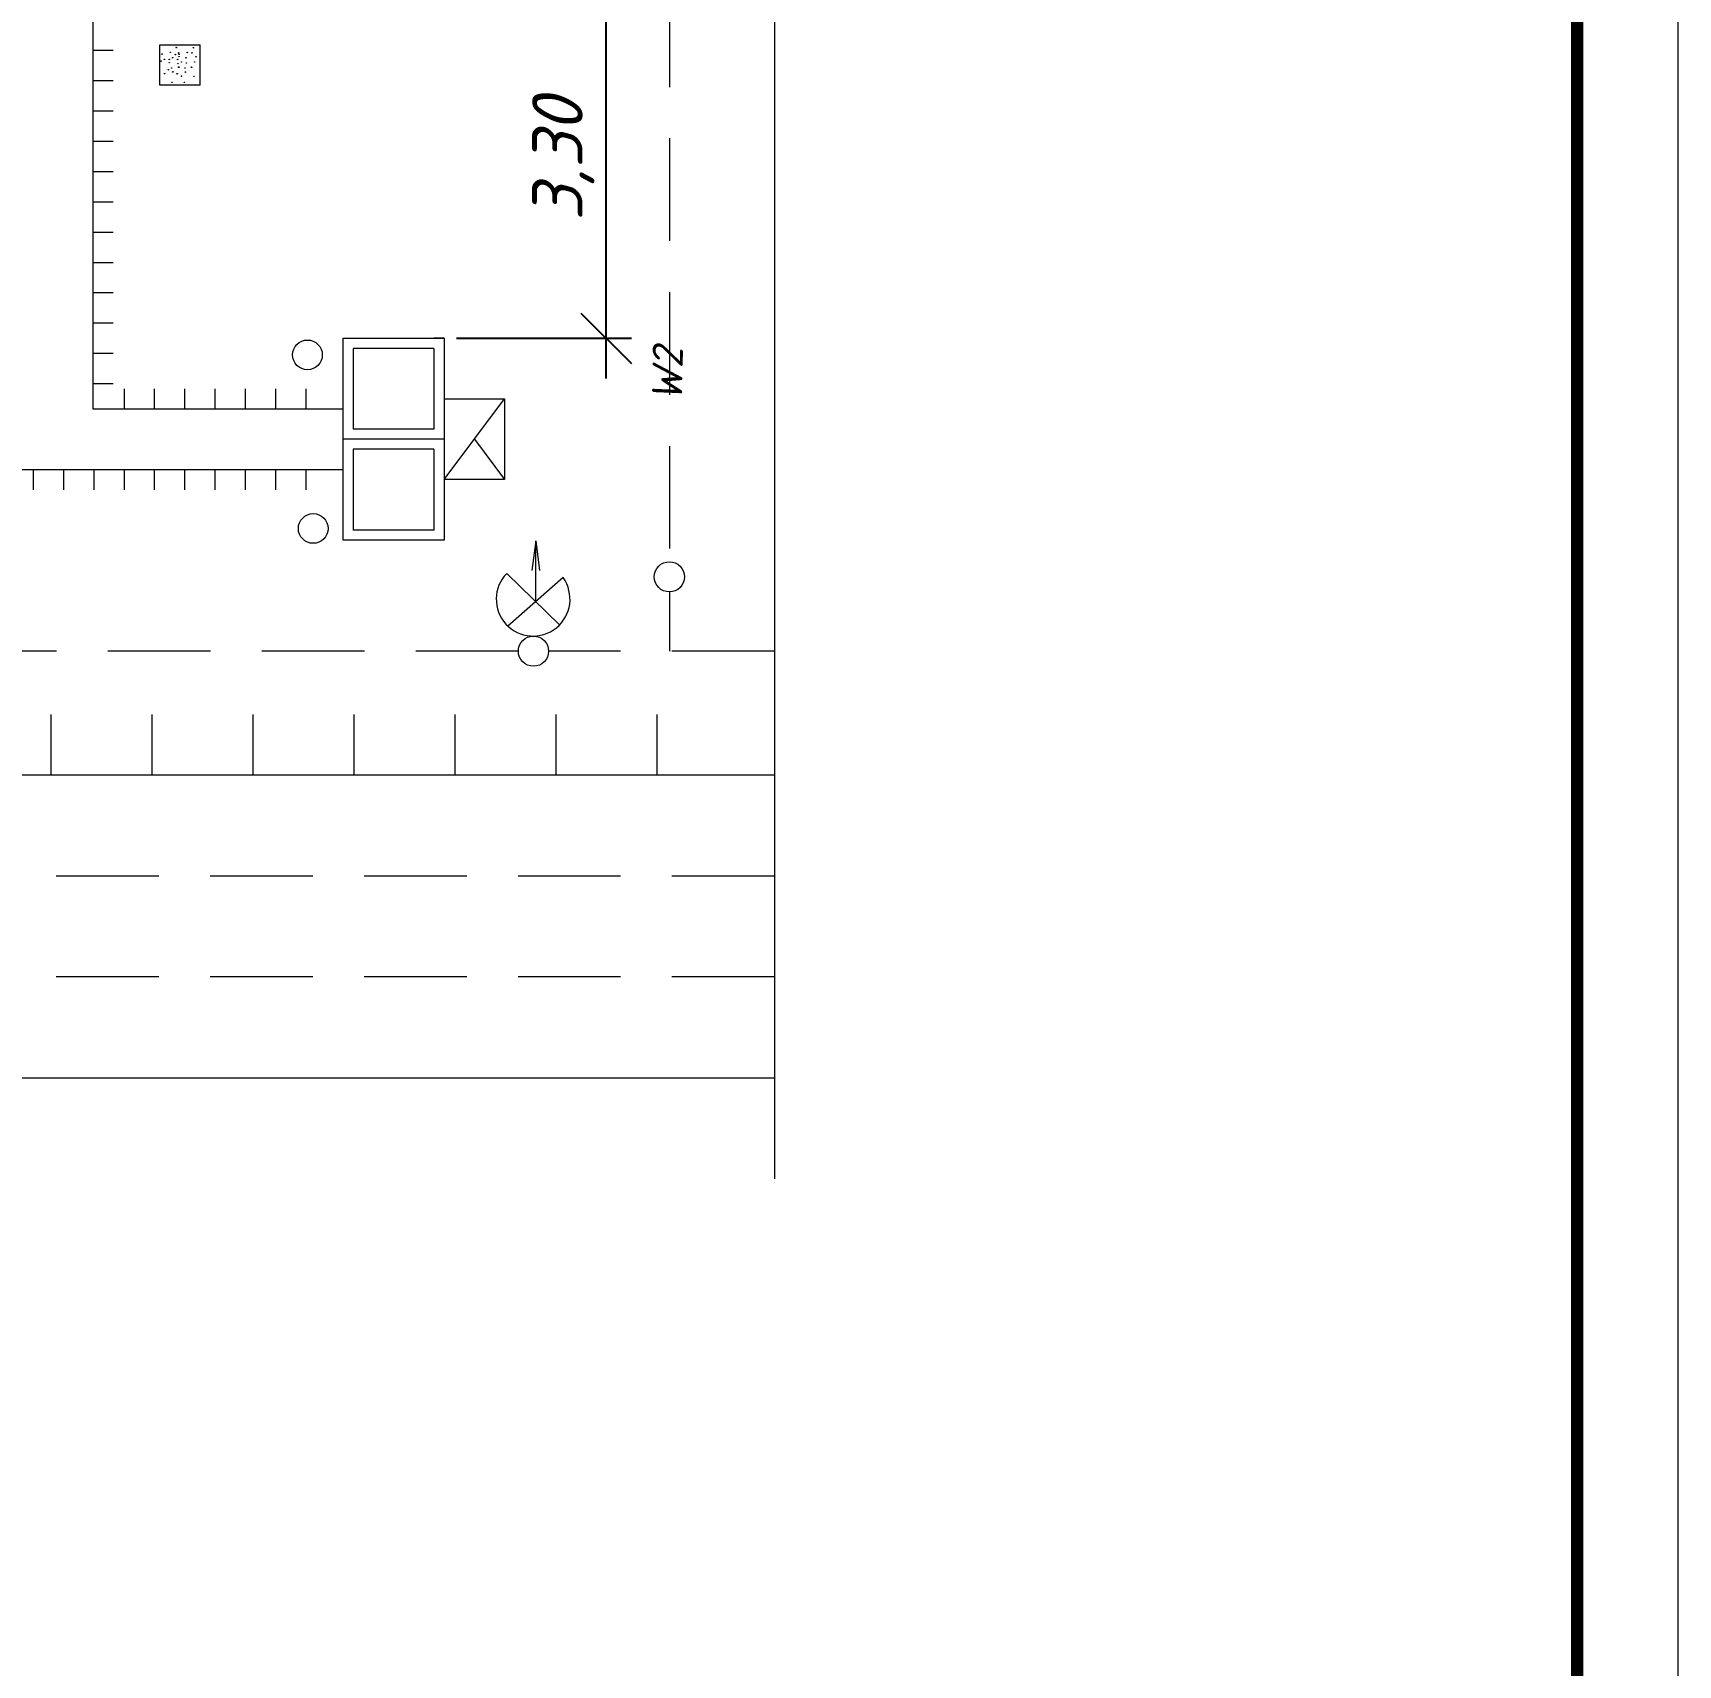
# Model space of a CAD drawing. Header units: millimetres. Extents: x 27137 to 30937, y -4667 to -569.
# Drawn here: x 29086.9 to 29168.4, y -4135.6 to -4054.7 of the extents above; entities that cross this region are included whole.
import ezdxf

# ---------------------------------------------------------------- set-up
doc = ezdxf.new("R2010")
doc.units = ezdxf.units.MM
doc.header["$LTSCALE"] = 0.4
doc.linetypes.add('штриховаяX2', pattern=[38.1, 25.4, -12.7])
doc.styles.add('Isocpeur', font='isocpeui.ttf', dxfattribs={"height": 2.5})
doc.styles.get("Standard").update_dxf_attribs({"font": 'isocpeui.ttf', "height": 2.5})
doc.dimstyles.new('06', dxfattribs={"dimtxt": 2.5, "dimasz": 2.5, "dimexe": 1.25, "dimexo": 0.625, "dimtad": 1, "dimdec": 0, "dimlfac": 200, "dimtxsty": 'Standard', "dimblk": 'OBLIQUE', "dimcen": 2.5, "dimdle": 2, "dimadec": 0, "dimazin": 0, "dimtfac": 1, "dimtdec": 0, "dimtmove": 0, "dimatfit": 3, "dimldrblk": 'OBLIQUE', "dimfxl": 1, "dimarcsym": 0})

# ---------------------------------------------------------------- blocks, each defined once
blk = doc.blocks.new('_Oblique')
at = {"color": 0, "linetype": 'ByBlock', "lineweight": -2}
blk.add_line((-0.5, -0.5), (0.5, 0.5), dxfattribs=at)
blk = doc.blocks.new('*D261')
at = {"color": 0, "lineweight": -2, "transparency": 16777216}
for p, q in [((29115.31, -4071.869), (29115.31, -4050.153)), ((29107.906, -4052.153), (29116.56, -4052.153)), ((29107.906, -4069.869), (29116.56, -4069.869))]:
    blk.add_line(p, q, dxfattribs=at)
at = {"layer": 'Defpoints', "color": 0, "transparency": 16777216}
for p in [(29107.281, -4052.153), (29115.31, -4052.153), (29107.281, -4069.869)]:
    blk.add_point(p, dxfattribs=at)
at = {"color": 0, "lineweight": -2, "transparency": 16777216, "xscale": 2.5, "yscale": 2.5, "zscale": 2.5}
for p, rotation in [((29115.31, -4052.153), 90), ((29115.31, -4069.869), 270)]:
    blk.add_blockref('_Oblique', p, dxfattribs=dict(at, rotation=rotation))
at = {"color": 0, "transparency": 16777216, "insert": (29113.185, -4061.011), "char_height": 2.5, "attachment_point": 5, "rotation": 90, "style": 'Isocpeur'}
blk.add_mtext('3,30', dxfattribs=at)

msp = doc.modelspace()

# ---------------------------------------------------------------- linework, layer by layer
at = {"lineweight": 15}
for p, q in [((29123.6444, -4026.775), (29123.6429, -4106.4985)), ((29089.8982, -4038.6529), (29089.8982, -4073.3693)), ((29093.2015, -4057.3425), (29093.2015, -4055.3425)), ((29093.2015, -4055.3425), (29095.2015, -4055.3425)), ((29090.8982, -4055.6274), (29089.8982, -4055.6274)), ((29090.8982, -4055.6274), (29089.8982, -4055.6274)), ((29090.8982, -4055.6274), (29089.8982, -4055.6274)), ((29090.8982, -4055.6274), (29089.8982, -4055.6274)), ((29090.8982, -4055.6274), (29089.8982, -4055.6274)), ((29090.8982, -4055.6274), (29089.8982, -4055.6274)), ((29090.8982, -4055.6274), (29089.8982, -4055.6274)), ((29090.8982, -4055.6274), (29089.8982, -4055.6274)), ((29090.8982, -4055.6274), (29089.8982, -4055.6274)), ((29090.8982, -4055.6274), (29089.8982, -4055.6274)), ((29090.8982, -4055.6274), (29089.8982, -4055.6274)), ((29090.8982, -4055.6274), (29089.8982, -4055.6274)), ((29090.8982, -4055.6274), (29089.8982, -4055.6274)), ((29090.8982, -4057.1274), (29089.8982, -4057.1274)), ((29090.8982, -4057.1274), (29089.8982, -4057.1274)), ((29090.8982, -4057.1274), (29089.8982, -4057.1274)), ((29090.8982, -4057.1274), (29089.8982, -4057.1274)), ((29090.8982, -4057.1274), (29089.8982, -4057.1274)), ((29090.8982, -4057.1274), (29089.8982, -4057.1274)), ((29090.8982, -4057.1274), (29089.8982, -4057.1274)), ((29090.8982, -4057.1274), (29089.8982, -4057.1274)), ((29090.8982, -4057.1274), (29089.8982, -4057.1274)), ((29090.8982, -4057.1274), (29089.8982, -4057.1274)), ((29090.8982, -4057.1274), (29089.8982, -4057.1274)), ((29090.8982, -4057.1274), (29089.8982, -4057.1274)), ((29090.8982, -4057.1274), (29089.8982, -4057.1274)), ((29090.8982, -4057.1274), (29089.8982, -4057.1274)), ((29090.8982, -4057.1274), (29089.8982, -4057.1274)), ((29090.8982, -4057.1274), (29089.8982, -4057.1274)), ((29090.8982, -4057.1274), (29089.8982, -4057.1274)), ((29095.2015, -4057.3425), (29093.2015, -4057.3425)), ((29090.8982, -4058.6274), (29089.8982, -4058.6274)), ((29090.8982, -4058.6274), (29089.8982, -4058.6274)), ((29090.8982, -4058.6274), (29089.8982, -4058.6274)), ((29090.8982, -4058.6274), (29089.8982, -4058.6274)), ((29090.8982, -4058.6274), (29089.8982, -4058.6274)), ((29090.8982, -4058.6274), (29089.8982, -4058.6274)), ((29090.8982, -4058.6274), (29089.8982, -4058.6274)), ((29090.8982, -4058.6274), (29089.8982, -4058.6274)), ((29090.8982, -4058.6274), (29089.8982, -4058.6274)), ((29090.8982, -4058.6274), (29089.8982, -4058.6274)), ((29090.8982, -4058.6274), (29089.8982, -4058.6274)), ((29090.8982, -4058.6274), (29089.8982, -4058.6274)), ((29090.8982, -4058.6274), (29089.8982, -4058.6274)), ((29090.8982, -4058.6274), (29089.8982, -4058.6274)), ((29090.8982, -4058.6274), (29089.8982, -4058.6274)), ((29090.8982, -4058.6274), (29089.8982, -4058.6274)), ((29090.8982, -4058.6274), (29089.8982, -4058.6274)), ((29090.8982, -4058.6274), (29089.8982, -4058.6274)), ((29090.8982, -4058.6274), (29089.8982, -4058.6274)), ((29090.8982, -4058.6274), (29089.8982, -4058.6274)), ((29090.8982, -4058.6274), (29089.8982, -4058.6274)), ((29090.8982, -4058.6274), (29089.8982, -4058.6274)), ((29090.8982, -4058.6274), (29089.8982, -4058.6274)), ((29090.8982, -4058.6274), (29089.8982, -4058.6274)), ((29090.8982, -4060.1274), (29089.8982, -4060.1274)), ((29090.8982, -4060.1274), (29089.8982, -4060.1274)), ((29090.8982, -4060.1274), (29089.8982, -4060.1274)), ((29090.8982, -4060.1274), (29089.8982, -4060.1274)), ((29090.8982, -4060.1274), (29089.8982, -4060.1274)), ((29090.8982, -4060.1274), (29089.8982, -4060.1274)), ((29090.8982, -4060.1274), (29089.8982, -4060.1274)), ((29090.8982, -4060.1274), (29089.8982, -4060.1274)), ((29090.8982, -4060.1274), (29089.8982, -4060.1274)), ((29090.8982, -4060.1274), (29089.8982, -4060.1274)), ((29090.8982, -4060.1274), (29089.8982, -4060.1274)), ((29090.8982, -4060.1274), (29089.8982, -4060.1274)), ((29090.8982, -4060.1274), (29089.8982, -4060.1274)), ((29090.8982, -4060.1274), (29089.8982, -4060.1274)), ((29090.8982, -4060.1274), (29089.8982, -4060.1274)), ((29090.8982, -4060.1274), (29089.8982, -4060.1274)), ((29090.8982, -4060.1274), (29089.8982, -4060.1274)), ((29090.8982, -4060.1274), (29089.8982, -4060.1274)), ((29090.8982, -4060.1274), (29089.8982, -4060.1274)), ((29090.8982, -4060.1274), (29089.8982, -4060.1274)), ((29090.8982, -4060.1274), (29089.8982, -4060.1274)), ((29090.8982, -4060.1274), (29089.8982, -4060.1274)), ((29090.8982, -4060.1274), (29089.8982, -4060.1274)), ((29090.8982, -4060.1274), (29089.8982, -4060.1274)), ((29090.8982, -4060.1274), (29089.8982, -4060.1274)), ((29090.8982, -4060.1274), (29089.8982, -4060.1274)), ((29090.8982, -4060.1274), (29089.8982, -4060.1274)), ((29090.8982, -4060.1274), (29089.8982, -4060.1274)), ((29090.8982, -4060.1274), (29089.8982, -4060.1274)), ((29090.8982, -4060.1274), (29089.8982, -4060.1274)), ((29090.8982, -4061.6274), (29089.8982, -4061.6274)), ((29090.8982, -4061.6274), (29089.8982, -4061.6274)), ((29090.8982, -4061.6274), (29089.8982, -4061.6274)), ((29090.8982, -4061.6274), (29089.8982, -4061.6274)), ((29090.8982, -4061.6274), (29089.8982, -4061.6274)), ((29090.8982, -4061.6274), (29089.8982, -4061.6274)), ((29090.8982, -4061.6274), (29089.8982, -4061.6274)), ((29090.8982, -4061.6274), (29089.8982, -4061.6274)), ((29090.8982, -4061.6274), (29089.8982, -4061.6274)), ((29090.8982, -4061.6274), (29089.8982, -4061.6274)), ((29090.8982, -4061.6274), (29089.8982, -4061.6274)), ((29090.8982, -4061.6274), (29089.8982, -4061.6274)), ((29090.8982, -4061.6274), (29089.8982, -4061.6274)), ((29090.8982, -4061.6274), (29089.8982, -4061.6274)), ((29090.8982, -4061.6274), (29089.8982, -4061.6274)), ((29090.8982, -4061.6274), (29089.8982, -4061.6274)), ((29090.8982, -4061.6274), (29089.8982, -4061.6274)), ((29090.8982, -4061.6274), (29089.8982, -4061.6274)), ((29090.8982, -4061.6274), (29089.8982, -4061.6274)), ((29090.8982, -4061.6274), (29089.8982, -4061.6274)), ((29090.8982, -4061.6274), (29089.8982, -4061.6274)), ((29090.8982, -4061.6274), (29089.8982, -4061.6274)), ((29090.8982, -4061.6274), (29089.8982, -4061.6274)), ((29090.8982, -4061.6274), (29089.8982, -4061.6274)), ((29090.8982, -4061.6274), (29089.8982, -4061.6274)), ((29090.8982, -4061.6274), (29089.8982, -4061.6274)), ((29090.8982, -4061.6274), (29089.8982, -4061.6274)), ((29090.8982, -4061.6274), (29089.8982, -4061.6274)), ((29090.8982, -4063.1274), (29089.8982, -4063.1274)), ((29090.8982, -4063.1274), (29089.8982, -4063.1274)), ((29090.8982, -4063.1274), (29089.8982, -4063.1274)), ((29090.8982, -4063.1274), (29089.8982, -4063.1274)), ((29090.8982, -4063.1274), (29089.8982, -4063.1274)), ((29090.8982, -4063.1274), (29089.8982, -4063.1274)), ((29090.8982, -4063.1274), (29089.8982, -4063.1274)), ((29090.8982, -4063.1274), (29089.8982, -4063.1274)), ((29090.8982, -4063.1274), (29089.8982, -4063.1274)), ((29090.8982, -4063.1274), (29089.8982, -4063.1274)), ((29090.8982, -4063.1274), (29089.8982, -4063.1274)), ((29090.8982, -4063.1274), (29089.8982, -4063.1274)), ((29090.8982, -4063.1274), (29089.8982, -4063.1274)), ((29090.8982, -4063.1274), (29089.8982, -4063.1274)), ((29090.8982, -4063.1274), (29089.8982, -4063.1274)), ((29090.8982, -4063.1274), (29089.8982, -4063.1274)), ((29090.8982, -4063.1274), (29089.8982, -4063.1274)), ((29090.8982, -4063.1274), (29089.8982, -4063.1274)), ((29090.8982, -4063.1274), (29089.8982, -4063.1274)), ((29090.8982, -4063.1274), (29089.8982, -4063.1274)), ((29090.8982, -4063.1274), (29089.8982, -4063.1274)), ((29090.8982, -4063.1274), (29089.8982, -4063.1274)), ((29090.8982, -4063.1274), (29089.8982, -4063.1274)), ((29090.8982, -4063.1274), (29089.8982, -4063.1274)), ((29090.8982, -4064.6274), (29089.8982, -4064.6274)), ((29090.8982, -4064.6274), (29089.8982, -4064.6274)), ((29090.8982, -4064.6274), (29089.8982, -4064.6274)), ((29090.8982, -4064.6274), (29089.8982, -4064.6274)), ((29090.8982, -4064.6274), (29089.8982, -4064.6274)), ((29090.8982, -4064.6274), (29089.8982, -4064.6274)), ((29090.8982, -4064.6274), (29089.8982, -4064.6274)), ((29090.8982, -4064.6274), (29089.8982, -4064.6274)), ((29090.8982, -4064.6274), (29089.8982, -4064.6274)), ((29090.8982, -4064.6274), (29089.8982, -4064.6274)), ((29090.8982, -4064.6274), (29089.8982, -4064.6274)), ((29090.8982, -4064.6274), (29089.8982, -4064.6274)), ((29090.8982, -4064.6274), (29089.8982, -4064.6274)), ((29090.8982, -4064.6274), (29089.8982, -4064.6274)), ((29090.8982, -4064.6274), (29089.8982, -4064.6274)), ((29090.8982, -4064.6274), (29089.8982, -4064.6274)), ((29090.8982, -4064.6274), (29089.8982, -4064.6274)), ((29090.8982, -4064.6274), (29089.8982, -4064.6274)), ((29090.8982, -4064.6274), (29089.8982, -4064.6274)), ((29090.8982, -4064.6274), (29089.8982, -4064.6274)), ((29090.8982, -4064.6274), (29089.8982, -4064.6274)), ((29090.8982, -4064.6274), (29089.8982, -4064.6274)), ((29090.8982, -4064.6274), (29089.8982, -4064.6274)), ((29090.8982, -4064.6274), (29089.8982, -4064.6274)), ((29090.8982, -4064.6274), (29089.8982, -4064.6274)), ((29090.8982, -4064.6274), (29089.8982, -4064.6274)), ((29090.8982, -4064.6274), (29089.8982, -4064.6274)), ((29090.8982, -4064.6274), (29089.8982, -4064.6274)), ((29090.8982, -4064.6274), (29089.8982, -4064.6274)), ((29090.8982, -4064.6274), (29089.8982, -4064.6274)), ((29090.8982, -4066.1274), (29089.8982, -4066.1274)), ((29090.8982, -4066.1274), (29089.8982, -4066.1274)), ((29090.8982, -4066.1274), (29089.8982, -4066.1274)), ((29090.8982, -4066.1274), (29089.8982, -4066.1274)), ((29090.8982, -4066.1274), (29089.8982, -4066.1274)), ((29090.8982, -4066.1274), (29089.8982, -4066.1274)), ((29090.8982, -4066.1274), (29089.8982, -4066.1274)), ((29090.8982, -4066.1274), (29089.8982, -4066.1274)), ((29090.8982, -4066.1274), (29089.8982, -4066.1274)), ((29090.8982, -4066.1274), (29089.8982, -4066.1274)), ((29090.8982, -4066.1274), (29089.8982, -4066.1274)), ((29090.8982, -4066.1274), (29089.8982, -4066.1274)), ((29090.8982, -4066.1274), (29089.8982, -4066.1274)), ((29090.8982, -4066.1274), (29089.8982, -4066.1274)), ((29090.8982, -4066.1274), (29089.8982, -4066.1274)), ((29090.8982, -4066.1274), (29089.8982, -4066.1274)), ((29090.8982, -4066.1274), (29089.8982, -4066.1274)), ((29090.8982, -4066.1274), (29089.8982, -4066.1274)), ((29090.8982, -4066.1274), (29089.8982, -4066.1274)), ((29090.8982, -4066.1274), (29089.8982, -4066.1274)), ((29090.8982, -4066.1274), (29089.8982, -4066.1274)), ((29090.8982, -4066.1274), (29089.8982, -4066.1274)), ((29090.8982, -4066.1274), (29089.8982, -4066.1274)), ((29090.8982, -4066.1274), (29089.8982, -4066.1274)), ((29090.8982, -4066.1274), (29089.8982, -4066.1274)), ((29090.8982, -4067.6274), (29089.8982, -4067.6274)), ((29090.8982, -4067.6274), (29089.8982, -4067.6274)), ((29090.8982, -4067.6274), (29089.8982, -4067.6274)), ((29090.8982, -4067.6274), (29089.8982, -4067.6274)), ((29090.8982, -4067.6274), (29089.8982, -4067.6274)), ((29090.8982, -4067.6274), (29089.8982, -4067.6274)), ((29090.8982, -4067.6274), (29089.8982, -4067.6274)), ((29090.8982, -4067.6274), (29089.8982, -4067.6274)), ((29090.8982, -4067.6274), (29089.8982, -4067.6274)), ((29090.8982, -4067.6274), (29089.8982, -4067.6274)), ((29090.8982, -4067.6274), (29089.8982, -4067.6274)), ((29090.8982, -4067.6274), (29089.8982, -4067.6274)), ((29090.8982, -4067.6274), (29089.8982, -4067.6274)), ((29090.8982, -4067.6274), (29089.8982, -4067.6274)), ((29090.8982, -4067.6274), (29089.8982, -4067.6274)), ((29090.8982, -4067.6274), (29089.8982, -4067.6274)), ((29090.8982, -4067.6274), (29089.8982, -4067.6274)), ((29090.8982, -4067.6274), (29089.8982, -4067.6274)), ((29090.8982, -4067.6274), (29089.8982, -4067.6274)), ((29090.8982, -4067.6274), (29089.8982, -4067.6274)), ((29090.8982, -4067.6274), (29089.8982, -4067.6274)), ((29090.8982, -4069.1274), (29089.8982, -4069.1274)), ((29090.8982, -4069.1274), (29089.8982, -4069.1274)), ((29090.8982, -4069.1274), (29089.8982, -4069.1274)), ((29090.8982, -4069.1274), (29089.8982, -4069.1274)), ((29090.8982, -4069.1274), (29089.8982, -4069.1274)), ((29090.8982, -4069.1274), (29089.8982, -4069.1274)), ((29090.8982, -4069.1274), (29089.8982, -4069.1274)), ((29090.8982, -4069.1274), (29089.8982, -4069.1274)), ((29090.8982, -4069.1274), (29089.8982, -4069.1274)), ((29090.8982, -4069.1274), (29089.8982, -4069.1274)), ((29090.8982, -4069.1274), (29089.8982, -4069.1274)), ((29090.8982, -4069.1274), (29089.8982, -4069.1274)), ((29090.8982, -4069.1274), (29089.8982, -4069.1274)), ((29090.8982, -4069.1274), (29089.8982, -4069.1274)), ((29090.8982, -4069.1274), (29089.8982, -4069.1274)), ((29090.8982, -4069.1274), (29089.8982, -4069.1274)), ((29090.8982, -4069.1274), (29089.8982, -4069.1274)), ((29090.8982, -4069.1274), (29089.8982, -4069.1274)), ((29090.8982, -4069.1274), (29089.8982, -4069.1274)), ((29090.8982, -4069.1274), (29089.8982, -4069.1274)), ((29090.8982, -4069.1274), (29089.8982, -4069.1274)), ((29090.8982, -4069.1274), (29089.8982, -4069.1274)), ((29090.8982, -4069.1274), (29089.8982, -4069.1274)), ((29090.8982, -4069.1274), (29089.8982, -4069.1274)), ((29090.8982, -4069.1274), (29089.8982, -4069.1274)), ((29090.8982, -4069.1274), (29089.8982, -4069.1274)), ((29090.8982, -4069.1274), (29089.8982, -4069.1274)), ((29090.8982, -4069.1274), (29089.8982, -4069.1274)), ((29090.8982, -4069.1274), (29089.8982, -4069.1274)), ((29090.8982, -4069.1274), (29089.8982, -4069.1274)), ((29090.8982, -4069.1274), (29089.8982, -4069.1274)), ((29090.8982, -4069.1274), (29089.8982, -4069.1274)), ((29090.8982, -4069.1274), (29089.8982, -4069.1274)), ((29102.2809, -4079.8693), (29102.2809, -4069.8693)), ((29102.2809, -4069.8693), (29107.2809, -4069.8693)), ((29107.2809, -4069.8693), (29106.7809, -4069.8693)), ((29107.2809, -4069.8693), (29107.2809, -4079.8693)), ((29107.2809, -4069.8693), (29107.2809, -4074.8693)), ((29107.2809, -4069.8693), (29107.2809, -4070.8693)), ((29090.8982, -4070.6274), (29089.8982, -4070.6274)), ((29090.8982, -4070.6274), (29089.8982, -4070.6274)), ((29090.8982, -4070.6274), (29089.8982, -4070.6274)), ((29090.8982, -4070.6274), (29089.8982, -4070.6274)), ((29090.8982, -4070.6274), (29089.8982, -4070.6274)), ((29090.8982, -4070.6274), (29089.8982, -4070.6274)), ((29090.8982, -4070.6274), (29089.8982, -4070.6274)), ((29090.8982, -4070.6274), (29089.8982, -4070.6274)), ((29106.7809, -4070.3693), (29102.7809, -4070.3693)), ((29102.7809, -4070.3693), (29102.7809, -4074.3693)), ((29106.7809, -4070.3693), (29106.7809, -4074.3693)), ((29090.8982, -4072.1274), (29089.8982, -4072.1274)), ((29090.8982, -4072.1274), (29089.8982, -4072.1274)), ((29090.8982, -4072.1274), (29089.8982, -4072.1274)), ((29090.8982, -4072.1274), (29089.8982, -4072.1274)), ((29090.8982, -4072.1274), (29089.8982, -4072.1274)), ((29090.8982, -4072.1274), (29089.8982, -4072.1274)), ((29090.8982, -4072.1274), (29089.8982, -4072.1274)), ((29090.8982, -4072.1274), (29089.8982, -4072.1274)), ((29090.8982, -4072.1274), (29089.8982, -4072.1274)), ((29090.8982, -4072.1274), (29089.8982, -4072.1274)), ((29090.8982, -4072.1274), (29089.8982, -4072.1274)), ((29090.8982, -4072.1274), (29089.8982, -4072.1274)), ((29090.8982, -4072.1274), (29089.8982, -4072.1274)), ((29090.8982, -4072.1274), (29089.8982, -4072.1274)), ((29090.8982, -4072.1274), (29089.8982, -4072.1274)), ((29090.8982, -4072.1274), (29089.8982, -4072.1274)), ((29090.8982, -4072.1274), (29089.8982, -4072.1274)), ((29090.8982, -4072.1274), (29089.8982, -4072.1274)), ((29090.8982, -4072.1274), (29089.8982, -4072.1274)), ((29091.4524, -4073.3693), (29091.4524, -4072.3693)), ((29091.4524, -4073.3693), (29091.4524, -4072.3693)), ((29092.9524, -4073.3693), (29092.9524, -4072.3693)), ((29092.9524, -4073.3693), (29092.9524, -4072.3693)), ((29094.4524, -4073.3693), (29094.4524, -4072.3693)), ((29094.4524, -4073.3693), (29094.4524, -4072.3693)), ((29095.9524, -4073.3693), (29095.9524, -4072.3693)), ((29095.9524, -4073.3693), (29095.9524, -4072.3693)), ((29097.4524, -4073.3693), (29097.4524, -4072.3693)), ((29097.4524, -4073.3693), (29097.4524, -4072.3693)), ((29098.9524, -4073.3693), (29098.9524, -4072.3693)), ((29098.9524, -4073.3693), (29098.9524, -4072.3693)), ((29100.4524, -4073.3693), (29100.4524, -4072.3693)), ((29100.4524, -4073.3693), (29100.4524, -4072.3693)), ((29089.8982, -4073.3693), (29102.2809, -4073.3693)), ((29107.2809, -4072.8693), (29110.2809, -4072.8693)), ((29107.2809, -4076.8693), (29110.2809, -4072.8693)), ((29110.2809, -4072.8693), (29110.2809, -4076.8693)), ((29107.2809, -4074.8693), (29102.2809, -4074.8693)), ((29106.7809, -4074.3693), (29102.7809, -4074.3693)), ((29108.7809, -4074.8693), (29110.2809, -4076.8693)), ((29106.7809, -4075.3693), (29102.7809, -4075.3693)), ((29102.7809, -4075.3693), (29102.7809, -4079.3693)), ((29106.7809, -4075.3693), (29106.7809, -4079.3693)), ((29052.3982, -4076.3693), (29102.2809, -4076.3693)), ((29086.9524, -4077.3693), (29086.9524, -4076.3693)), ((29086.9524, -4077.3693), (29086.9524, -4076.3693)), ((29088.4524, -4077.3693), (29088.4524, -4076.3693)), ((29088.4524, -4077.3693), (29088.4524, -4076.3693)), ((29088.4524, -4077.3693), (29088.4524, -4076.3693)), ((29088.4524, -4077.3693), (29088.4524, -4076.3693)), ((29089.9524, -4077.3693), (29089.9524, -4076.3693)), ((29089.9524, -4077.3693), (29089.9524, -4076.3693)), ((29091.4524, -4077.3693), (29091.4524, -4076.3693)), ((29091.4524, -4077.3693), (29091.4524, -4076.3693)), ((29092.9524, -4077.3693), (29092.9524, -4076.3693)), ((29092.9524, -4077.3693), (29092.9524, -4076.3693)), ((29094.4524, -4077.3693), (29094.4524, -4076.3693)), ((29094.4524, -4077.3693), (29094.4524, -4076.3693)), ((29095.9524, -4077.3693), (29095.9524, -4076.3693)), ((29095.9524, -4077.3693), (29095.9524, -4076.3693)), ((29097.4524, -4077.3693), (29097.4524, -4076.3693)), ((29097.4524, -4077.3693), (29097.4524, -4076.3693)), ((29098.9524, -4077.3693), (29098.9524, -4076.3693)), ((29098.9524, -4077.3693), (29098.9524, -4076.3693)), ((29100.4524, -4077.3693), (29100.4524, -4076.3693)), ((29100.4524, -4077.3693), (29100.4524, -4076.3693)), ((29110.2809, -4076.8693), (29107.2809, -4076.8693)), ((29107.2809, -4079.8693), (29102.2809, -4079.8693)), ((29106.7809, -4079.3693), (29102.7809, -4079.3693)), ((29087.8255, -4091.4985), (29087.8255, -4088.4985)), ((29087.8255, -4091.4985), (29087.8255, -4088.4985)), ((29087.8255, -4091.4985), (29087.8255, -4088.4985)), ((29092.8255, -4091.4985), (29092.8255, -4088.4985)), ((29092.8255, -4091.4985), (29092.8255, -4088.4985)), ((29097.8255, -4091.4985), (29097.8255, -4088.4985)), ((29102.8255, -4091.4985), (29102.8255, -4088.4985)), ((29102.8255, -4091.4985), (29102.8255, -4088.4985)), ((29102.8255, -4091.4985), (29102.8255, -4088.4985)), ((29107.8255, -4091.4985), (29107.8255, -4088.4985)), ((29107.8255, -4091.4985), (29107.8255, -4088.4985)), ((29107.8255, -4091.4985), (29107.8255, -4088.4985)), ((29112.8255, -4091.4985), (29112.8255, -4088.4985)), ((29112.8255, -4091.4985), (29112.8255, -4088.4985)), ((29117.8255, -4091.4985), (29117.8255, -4088.4985)), ((29123.6432, -4091.4985), (29000.5349, -4091.4985)), ((28945.0779, -4106.4985), (29123.6429, -4106.4985)), ((29123.6429, -4106.4985), (29123.6429, -4111.4985))]:
    msp.add_line(p, q, dxfattribs=at)
at = {"linetype": 'штриховаяX2', "lineweight": 15, "ltscale": 0.5}
for p, q in [((29118.439, -4029.4876), (29118.4378, -4080.934)), ((29118.4378, -4082.4311), (29118.4377, -4085.3647)), ((29110.9598, -4085.3647), (29080.055, -4085.3647)), ((29123.6433, -4085.3647), (29112.457, -4085.3647)), ((29123.6431, -4096.4985), (29076.8852, -4096.4985)), ((29123.643, -4101.4985), (29077.075, -4101.4985))]:
    msp.add_line(p, q, dxfattribs=at)
at = {"lineweight": 15, "ltscale": 0.5}
for p, q in [((29095.2015, -4057.3425), (29095.2015, -4055.3425)), ((29111.8181, -4079.9011), (29111.6267, -4081.3674)), ((29111.8181, -4082.9121), (29111.8181, -4079.9011)), ((29111.8181, -4079.9011), (29112.0123, -4081.371)), ((29110.3834, -4081.5142), (29113.0007, -4084.0642)), ((29113.1749, -4081.7218), (29110.4407, -4084.1205))]:
    msp.add_line(p, q, dxfattribs=at)
at = {"color": 7, "lineweight": 15}
for points in [[(28327.3799, -4472.756), (29168.3799, -4472.756), (29168.3799, -3878.756), (28327.3799, -3878.756)], [(28347.3799, -4467.756), (29163.3799, -4467.756), (29163.3799, -3883.756), (28347.3799, -3883.756)]]:
    msp.add_lwpolyline(points, close=True, dxfattribs=at)
at = {"lineweight": 15, "const_width": 0.6}
msp.add_lwpolyline([(28347.3799, -3883.756), (29163.3799, -3883.756), (29163.3799, -4467.756), (28347.3799, -4467.756)], dxfattribs=at)
at = {"lineweight": 15}
for centre, radius in [((29094.0256, -4055.4732), 0.0157), ((29094.8696, -4055.4837), 0.0157), ((29093.2708, -4056.1457), 0.0157), ((29093.3179, -4055.7947), 0.0157), ((29093.4333, -4056.061), 0.0157), ((29093.6797, -4056.0618), 0.0157), ((29093.6797, -4056.2242), 0.0105), ((29093.7268, -4055.7108), 0.0157), ((29093.8422, -4055.9772), 0.0157), ((29093.9784, -4055.8242), 0.0157), ((29094.0924, -4056.061), 0.0157), ((29094.1095, -4056.2714), 0.0105), ((29094.1409, -4055.7395), 0.0157), ((29094.1514, -4056.4424), 0.0157), ((29094.1619, -4055.8051), 0.0157), ((29094.1567, -4055.9204), 0.0105), ((29094.272, -4056.1868), 0.0105), ((29094.5013, -4055.9772), 0.0157), ((29094.5237, -4056.2347), 0.0105), ((29094.5708, -4055.7213), 0.0157), ((29094.7752, -4056.4476), 0.0157), ((29094.8001, -4055.7395), 0.0157), ((29094.9312, -4056.1868), 0.0105), ((29095.0007, -4055.9309), 0.0105), ((29093.4438, -4056.7638), 0.0157), ((29093.6325, -4056.5752), 0.0105), ((29093.795, -4056.4906), 0.0105), ((29093.8055, -4057.1934), 0.0105), ((29093.8527, -4056.68), 0.0157), ((29094.0676, -4056.7691), 0.0157), ((29094.2825, -4056.8896), 0.0105), ((29094.4293, -4057.1987), 0.0105), ((29094.4541, -4056.4906), 0.0105), ((29094.4765, -4056.6853), 0.0157), ((29094.9063, -4056.8948), 0.0105), ((29100.5192, -4070.6913), 0.7344), ((29100.8022, -4079.2894), 0.7344), ((29118.4378, -4081.6826), 0.7486), ((29111.7084, -4085.3647), 0.7486)]:
    msp.add_circle(centre, radius, dxfattribs=at)
at = {"lineweight": 15, "ltscale": 0.5}
msp.add_arc((29111.692, -4082.7892), 1.8271, 135.74633, 35.748105, dxfattribs=at)

# ---------------------------------------------------------------- texts
at = {"linetype": 'штриховаяX2', "lineweight": 15, "insert": (29117.6109, -4070.3206), "char_height": 1.5, "attachment_point": 3, "rotation": 89.090136, "style": 'Isocpeur'}
msp.add_mtext_dynamic_manual_height_columns('W2', width=3.719358, gutter_width=12.5, heights=[0], dxfattribs=at)

# ---------------------------------------------------------------- dimensions: what is measured, and where the dimension line sits
dim = msp.add_aligned_dim(p1=(29107.2809, -4069.8693), p2=(29107.2809, -4052.1529), distance=-8.0292, text='3,30', dimstyle='06', override={"dimtxsty": 'Isocpeur'})
dim.commit()
dim.dimension.update_dxf_attribs({"geometry": '*D261', "text_midpoint": (29113.1851, -4061.0111)})

doc.saveas('drawing.dxf')
